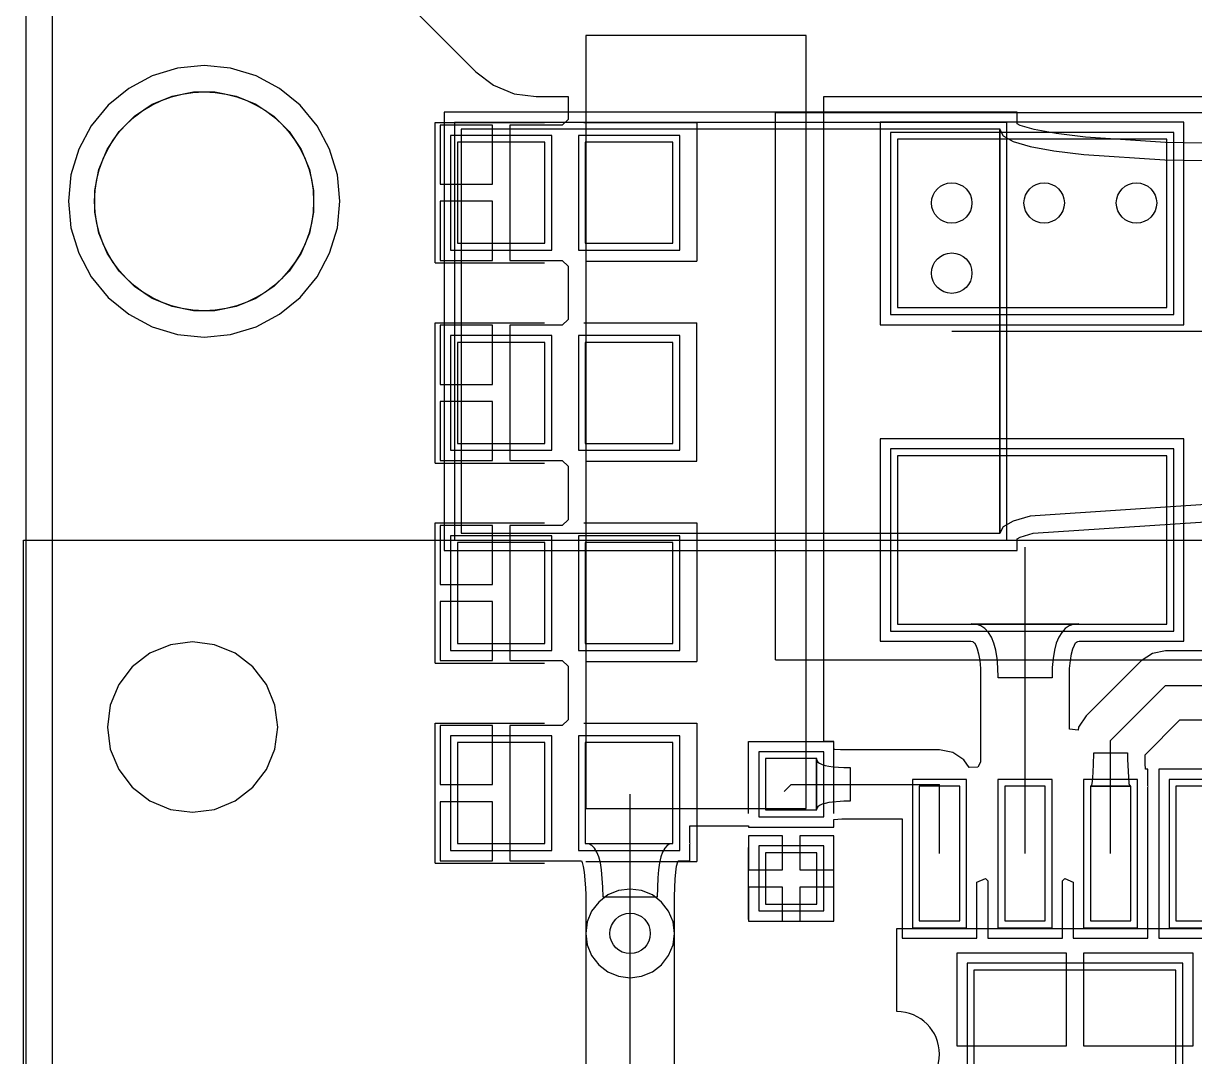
# Model space of a CAD drawing. Header units: millimetres. Extents: x 79 to 123, y 34 to 143.
# Drawn here: x 82.18 to 99.57, y 118.62 to 133.96 of the extents above; entities that cross this region are included whole.
import ezdxf

# ---------------------------------------------------------------- set-up
doc = ezdxf.new("R2010")
doc.units = ezdxf.units.MM
for name, color, linetype in [('BottomLayer', 5, 'Continuous'), ('BottomOverlay', 54, 'Continuous'), ('BottomPaste', 16, 'Continuous'), ('BottomSolder', 6, 'Continuous'), ('KeepOutLayer', 6, 'Continuous'), ('MultiLayer', 9, 'Continuous'), ('TopLayer', 1, 'Continuous'), ('TopOverlay', 2, 'Continuous'), ('TopPaste', 8, 'Continuous'), ('TopSolder', 216, 'Continuous')]:
    doc.layers.add(name, color=color, linetype=linetype)

# ---------------------------------------------------------------- blocks, each defined once
blk = doc.blocks.new('18650____________B_1')
at = {"layer": 'BottomLayer'}
for p, q in [((76.631, 35.516), (76.631, 27.516)), ((82.631, 35.516), (76.631, 35.516)), ((82.631, 27.516), (82.631, 35.516)), ((76.631, 27.516), (82.631, 27.516))]:
    blk.add_line(p, q, dxfattribs=at)
at = {"layer": 'BottomOverlay'}
for p, q in [((-0.469, 42.016), (76.531, 42.016)), ((76.531, 42.016), (76.531, 22))]:
    blk.add_line(p, q, dxfattribs=at)
at = {"layer": 'BottomPaste'}
for p, q in [((76.631, 35.516), (76.631, 27.516)), ((82.631, 35.516), (76.631, 35.516)), ((82.631, 27.516), (82.631, 35.516)), ((76.631, 27.516), (82.631, 27.516))]:
    blk.add_line(p, q, dxfattribs=at)
at = {"layer": 'BottomSolder'}
for p, q in [((76.529, 35.617), (76.529, 27.414)), ((82.732, 35.617), (76.529, 35.617)), ((82.732, 27.414), (82.732, 35.617)), ((76.529, 27.414), (82.732, 27.414))]:
    blk.add_line(p, q, dxfattribs=at)
blk = doc.blocks.new('C0603_12')
at = {"layer": 'TopLayer'}
for p, q in [((-0.356, 0.559), (-0.356, -0.203)), ((0.406, 0.559), (-0.356, 0.559)), ((0.406, -0.203), (0.406, 0.559)), ((1.041, 0.559), (1.041, -0.203)), ((1.803, 0.559), (1.041, 0.559)), ((1.803, -0.203), (1.803, 0.559)), ((-0.356, -0.203), (0.406, -0.203)), ((1.041, -0.203), (1.803, -0.203))]:
    blk.add_line(p, q, dxfattribs=at)
at = {"layer": 'TopOverlay'}
for p, q in [((0.457, 0.813), (-0.61, 0.813)), ((-0.61, -0.457), (-0.61, 0.813)), ((2.032, 0.813), (0.965, 0.813)), ((2.057, -0.457), (2.057, 0.813)), ((0.457, -0.457), (-0.61, -0.457)), ((2.032, -0.457), (0.965, -0.457))]:
    blk.add_line(p, q, dxfattribs=at)
at = {"layer": 'TopPaste'}
for p, q in [((-0.356, 0.559), (-0.356, -0.203)), ((0.406, 0.559), (-0.356, 0.559)), ((0.406, -0.203), (0.406, 0.559)), ((1.041, 0.559), (1.041, -0.203)), ((1.803, 0.559), (1.041, 0.559)), ((1.803, -0.203), (1.803, 0.559)), ((-0.356, -0.203), (0.406, -0.203)), ((1.041, -0.203), (1.803, -0.203))]:
    blk.add_line(p, q, dxfattribs=at)
at = {"layer": 'TopSolder'}
for p, q in [((-0.457, 0.66), (-0.457, -0.305)), ((0.508, 0.66), (-0.457, 0.66)), ((0.508, -0.305), (0.508, 0.66)), ((0.94, 0.66), (0.94, -0.305)), ((1.905, 0.66), (0.94, 0.66)), ((1.905, -0.305), (1.905, 0.66)), ((-0.457, -0.305), (0.508, -0.305)), ((0.94, -0.305), (1.905, -0.305))]:
    blk.add_line(p, q, dxfattribs=at)
blk = doc.blocks.new('C0805_17')
at = {"layer": 'TopLayer'}
for p, q in [((-0.3, 0.75), (-1.6, 0.75)), ((-1.6, 0.75), (-1.6, -0.75)), ((-0.3, -0.75), (-0.3, 0.75)), ((1.6, 0.75), (0.3, 0.75)), ((0.3, 0.75), (0.3, -0.75)), ((1.6, -0.75), (1.6, 0.75)), ((-1.6, -0.75), (-0.3, -0.75)), ((0.3, -0.75), (1.6, -0.75))]:
    blk.add_line(p, q, dxfattribs=at)
at = {"layer": 'TopOverlay'}
for p, q in [((-1.93, -1.041), (-1.93, 1.041)), ((-1.93, 1.041), (-0.305, 1.041)), ((0.279, 1.041), (1.956, 1.041)), ((1.956, 1.041), (1.956, -1.016)), ((-1.93, -1.041), (-0.305, -1.041)), ((0.305, -1.016), (1.956, -1.016))]:
    blk.add_line(p, q, dxfattribs=at)
at = {"layer": 'TopPaste'}
for p, q in [((-0.3, 0.75), (-1.6, 0.75)), ((-1.6, 0.75), (-1.6, -0.75)), ((-0.3, -0.75), (-0.3, 0.75)), ((1.6, 0.75), (0.3, 0.75)), ((0.3, 0.75), (0.3, -0.75)), ((1.6, -0.75), (1.6, 0.75)), ((-1.6, -0.75), (-0.3, -0.75)), ((0.3, -0.75), (1.6, -0.75))]:
    blk.add_line(p, q, dxfattribs=at)
at = {"layer": 'TopSolder'}
for p, q in [((-0.198, 0.852), (-1.702, 0.852)), ((-1.702, 0.852), (-1.702, -0.852)), ((-0.198, -0.852), (-0.198, 0.852)), ((1.702, 0.852), (0.198, 0.852)), ((0.198, 0.852), (0.198, -0.852)), ((1.702, -0.852), (1.702, 0.852)), ((-1.702, -0.852), (-0.198, -0.852)), ((0.198, -0.852), (1.702, -0.852))]:
    blk.add_line(p, q, dxfattribs=at)
blk = doc.blocks.new('C0805_18')
at = {"layer": 'TopLayer'}
for p, q in [((-0.3, 0.75), (-1.6, 0.75)), ((-1.6, 0.75), (-1.6, -0.75)), ((-0.3, -0.75), (-0.3, 0.75)), ((1.6, 0.75), (0.3, 0.75)), ((0.3, 0.75), (0.3, -0.75)), ((1.6, -0.75), (1.6, 0.75)), ((-1.6, -0.75), (-0.3, -0.75)), ((0.3, -0.75), (1.6, -0.75))]:
    blk.add_line(p, q, dxfattribs=at)
at = {"layer": 'TopOverlay'}
for p, q in [((-1.93, -1.041), (-1.93, 1.041)), ((-1.93, 1.041), (-0.305, 1.041)), ((0.279, 1.041), (1.956, 1.041)), ((1.956, -1.016), (1.956, 1.041)), ((-1.93, -1.041), (-0.305, -1.041)), ((0.305, -1.016), (1.956, -1.016))]:
    blk.add_line(p, q, dxfattribs=at)
at = {"layer": 'TopPaste'}
for p, q in [((-0.3, 0.75), (-1.6, 0.75)), ((-1.6, 0.75), (-1.6, -0.75)), ((-0.3, -0.75), (-0.3, 0.75)), ((1.6, 0.75), (0.3, 0.75)), ((0.3, 0.75), (0.3, -0.75)), ((1.6, -0.75), (1.6, 0.75)), ((-1.6, -0.75), (-0.3, -0.75)), ((0.3, -0.75), (1.6, -0.75))]:
    blk.add_line(p, q, dxfattribs=at)
at = {"layer": 'TopSolder'}
for p, q in [((-0.198, 0.852), (-1.702, 0.852)), ((-1.702, 0.852), (-1.702, -0.852)), ((-0.198, -0.852), (-0.198, 0.852)), ((1.702, 0.852), (0.198, 0.852)), ((0.198, 0.852), (0.198, -0.852)), ((1.702, -0.852), (1.702, 0.852)), ((-1.702, -0.852), (-0.198, -0.852)), ((0.198, -0.852), (1.702, -0.852))]:
    blk.add_line(p, q, dxfattribs=at)
blk = doc.blocks.new('C0805_19')
at = {"layer": 'TopLayer'}
for p, q in [((-0.3, 0.75), (-1.6, 0.75)), ((-1.6, 0.75), (-1.6, -0.75)), ((-0.3, -0.75), (-0.3, 0.75)), ((1.6, 0.75), (0.3, 0.75)), ((0.3, 0.75), (0.3, -0.75)), ((1.6, -0.75), (1.6, 0.75)), ((-1.6, -0.75), (-0.3, -0.75)), ((0.3, -0.75), (1.6, -0.75))]:
    blk.add_line(p, q, dxfattribs=at)
at = {"layer": 'TopOverlay'}
for p, q in [((-1.93, -1.041), (-1.93, 1.041)), ((-1.93, 1.041), (-0.305, 1.041)), ((0.279, 1.041), (1.956, 1.041)), ((1.956, 1.041), (1.956, -1.016)), ((-1.93, -1.041), (-0.305, -1.041)), ((0.305, -1.016), (1.956, -1.016))]:
    blk.add_line(p, q, dxfattribs=at)
at = {"layer": 'TopPaste'}
for p, q in [((-0.3, 0.75), (-1.6, 0.75)), ((-1.6, 0.75), (-1.6, -0.75)), ((-0.3, -0.75), (-0.3, 0.75)), ((1.6, 0.75), (0.3, 0.75)), ((0.3, 0.75), (0.3, -0.75)), ((1.6, -0.75), (1.6, 0.75)), ((-1.6, -0.75), (-0.3, -0.75)), ((0.3, -0.75), (1.6, -0.75))]:
    blk.add_line(p, q, dxfattribs=at)
at = {"layer": 'TopSolder'}
for p, q in [((-0.198, 0.852), (-1.702, 0.852)), ((-1.702, 0.852), (-1.702, -0.852)), ((-0.198, -0.852), (-0.198, 0.852)), ((1.702, 0.852), (0.198, 0.852)), ((0.198, 0.852), (0.198, -0.852)), ((1.702, -0.852), (1.702, 0.852)), ((-1.702, -0.852), (-0.198, -0.852)), ((0.198, -0.852), (1.702, -0.852))]:
    blk.add_line(p, q, dxfattribs=at)
blk = doc.blocks.new('C0805_20')
at = {"layer": 'TopLayer'}
for p, q in [((-0.3, 0.75), (-1.6, 0.75)), ((-1.6, 0.75), (-1.6, -0.75)), ((-0.3, -0.75), (-0.3, 0.75)), ((1.6, 0.75), (0.3, 0.75)), ((0.3, 0.75), (0.3, -0.75)), ((1.6, -0.75), (1.6, 0.75)), ((-1.6, -0.75), (-0.3, -0.75)), ((0.3, -0.75), (1.6, -0.75))]:
    blk.add_line(p, q, dxfattribs=at)
at = {"layer": 'TopOverlay'}
for p, q in [((-1.93, -1.041), (-1.93, 1.041)), ((-1.93, 1.041), (-0.305, 1.041)), ((0.279, 1.041), (1.956, 1.041)), ((1.956, 1.041), (1.956, -1.016)), ((-1.93, -1.041), (-0.305, -1.041)), ((0.305, -1.016), (1.956, -1.016))]:
    blk.add_line(p, q, dxfattribs=at)
at = {"layer": 'TopPaste'}
for p, q in [((-0.3, 0.75), (-1.6, 0.75)), ((-1.6, 0.75), (-1.6, -0.75)), ((-0.3, -0.75), (-0.3, 0.75)), ((1.6, 0.75), (0.3, 0.75)), ((0.3, 0.75), (0.3, -0.75)), ((1.6, -0.75), (1.6, 0.75)), ((-1.6, -0.75), (-0.3, -0.75)), ((0.3, -0.75), (1.6, -0.75))]:
    blk.add_line(p, q, dxfattribs=at)
at = {"layer": 'TopSolder'}
for p, q in [((-0.198, 0.852), (-1.702, 0.852)), ((-1.702, 0.852), (-1.702, -0.852)), ((-0.198, -0.852), (-0.198, 0.852)), ((1.702, 0.852), (0.198, 0.852)), ((0.198, 0.852), (0.198, -0.852)), ((1.702, -0.852), (1.702, 0.852)), ((-1.702, -0.852), (-0.198, -0.852)), ((0.198, -0.852), (1.702, -0.852))]:
    blk.add_line(p, q, dxfattribs=at)
blk = doc.blocks.new('INTRODUCTOR_1R0_25')
at = {"layer": 'TopLayer'}
for p, q in [((-1.25, 2), (-1.25, -2)), ((1.25, 2), (-1.25, 2)), ((1.25, -2), (1.25, 2)), ((3.45, 2), (3.45, -2)), ((5.95, 2), (3.45, 2)), ((5.95, -2), (5.95, 2)), ((-1.25, -2), (1.25, -2)), ((3.45, -2), (5.95, -2))]:
    blk.add_line(p, q, dxfattribs=at)
at = {"layer": 'TopOverlay'}
for p, q in [((-1.778, 3.81), (-1.778, -3.81)), ((-1.778, 3.81), (6.35, 3.81)), ((6.35, 3.81), (6.35, -3.81)), ((-1.778, -3.81), (6.35, -3.81))]:
    blk.add_line(p, q, dxfattribs=at)
at = {"layer": 'TopPaste'}
for p, q in [((-1.25, 2), (-1.25, -2)), ((1.25, 2), (-1.25, 2)), ((1.25, -2), (1.25, 2)), ((3.45, 2), (3.45, -2)), ((5.95, 2), (3.45, 2)), ((5.95, -2), (5.95, 2)), ((-1.25, -2), (1.25, -2)), ((3.45, -2), (5.95, -2))]:
    blk.add_line(p, q, dxfattribs=at)
at = {"layer": 'TopSolder'}
for p, q in [((-1.352, 2.102), (-1.352, -2.102)), ((1.352, 2.102), (-1.352, 2.102)), ((1.352, -2.102), (1.352, 2.102)), ((3.348, 2.102), (3.348, -2.102)), ((6.052, 2.102), (3.348, 2.102)), ((6.052, -2.102), (6.052, 2.102)), ((-1.352, -2.102), (1.352, -2.102)), ((3.348, -2.102), (6.052, -2.102))]:
    blk.add_line(p, q, dxfattribs=at)
blk = doc.blocks.new('IP5306_63')
at = {"layer": 'TopLayer'}
for p, q in [((-4.085, 1.675), (-4.085, 1.075)), ((-2.085, 1.675), (-4.085, 1.675)), ((-2.085, 1.075), (-2.085, 1.675)), ((1.963, 1.675), (1.963, 1.075)), ((3.963, 1.675), (1.963, 1.675)), ((3.963, 1.075), (3.963, 1.675)), ((-4.085, 1.075), (-2.085, 1.075)), ((1.963, 1.075), (3.963, 1.075)), ((-1.267, 0.865), (-1.267, -2.135)), ((1.233, 0.865), (-1.267, 0.865)), ((1.233, -2.135), (1.233, 0.865)), ((-4.085, 0.405), (-4.085, -0.195)), ((-2.085, 0.405), (-4.085, 0.405)), ((-2.085, -0.195), (-2.085, 0.405)), ((1.963, 0.405), (1.963, -0.195)), ((3.963, 0.405), (1.963, 0.405)), ((3.963, -0.195), (3.963, 0.405)), ((-4.085, -0.195), (-2.085, -0.195)), ((1.963, -0.195), (3.963, -0.195)), ((-4.085, -0.865), (-4.085, -1.465)), ((-2.085, -0.865), (-4.085, -0.865)), ((-2.085, -1.465), (-2.085, -0.865)), ((1.963, -0.865), (1.963, -1.465)), ((3.963, -0.865), (1.963, -0.865)), ((3.963, -1.465), (3.963, -0.865)), ((-4.085, -1.465), (-2.085, -1.465)), ((1.963, -1.465), (3.963, -1.465)), ((-4.085, -2.135), (-4.085, -2.735)), ((-2.085, -2.135), (-4.085, -2.135)), ((-2.085, -2.735), (-2.085, -2.135)), ((-1.267, -2.135), (1.233, -2.135)), ((1.963, -2.135), (1.963, -2.735)), ((3.963, -2.135), (1.963, -2.135)), ((3.963, -2.735), (3.963, -2.135)), ((-4.085, -2.735), (-2.085, -2.735)), ((1.963, -2.735), (3.963, -2.735))]:
    blk.add_line(p, q, dxfattribs=at)
at = {"layer": 'TopOverlay'}
for p, q in [((-1.987, 2.01), (-1.987, -3.07)), ((-1.987, 2.01), (-0.652, 2.01)), ((0.618, 2.01), (1.853, 2.01)), ((1.853, 2.01), (1.853, -3.07)), ((1.853, -3.07), (-1.987, -3.07))]:
    blk.add_line(p, q, dxfattribs=at)
blk.add_arc((-0.017, 2.01), 0.635, 180, 0, dxfattribs=at)
at = {"layer": 'TopPaste'}
for p, q in [((-4.085, 1.675), (-4.085, 1.075)), ((-2.085, 1.675), (-4.085, 1.675)), ((-2.085, 1.075), (-2.085, 1.675)), ((1.963, 1.675), (1.963, 1.075)), ((3.963, 1.675), (1.963, 1.675)), ((3.963, 1.075), (3.963, 1.675)), ((-4.085, 1.075), (-2.085, 1.075)), ((1.963, 1.075), (3.963, 1.075)), ((-1.267, 0.865), (-1.267, -2.135)), ((1.233, 0.865), (-1.267, 0.865)), ((1.233, -2.135), (1.233, 0.865)), ((-4.085, 0.405), (-4.085, -0.195)), ((-2.085, 0.405), (-4.085, 0.405)), ((-2.085, -0.195), (-2.085, 0.405)), ((1.963, 0.405), (1.963, -0.195)), ((3.963, 0.405), (1.963, 0.405)), ((3.963, -0.195), (3.963, 0.405)), ((-4.085, -0.195), (-2.085, -0.195)), ((1.963, -0.195), (3.963, -0.195)), ((-4.085, -0.865), (-4.085, -1.465)), ((-2.085, -0.865), (-4.085, -0.865)), ((-2.085, -1.465), (-2.085, -0.865)), ((1.963, -0.865), (1.963, -1.465)), ((3.963, -0.865), (1.963, -0.865)), ((3.963, -1.465), (3.963, -0.865)), ((-4.085, -1.465), (-2.085, -1.465)), ((1.963, -1.465), (3.963, -1.465)), ((-4.085, -2.135), (-4.085, -2.735)), ((-2.085, -2.135), (-4.085, -2.135)), ((-2.085, -2.735), (-2.085, -2.135)), ((-1.267, -2.135), (1.233, -2.135)), ((1.963, -2.135), (1.963, -2.735)), ((3.963, -2.135), (1.963, -2.135)), ((3.963, -2.735), (3.963, -2.135)), ((-4.085, -2.735), (-2.085, -2.735)), ((1.963, -2.735), (3.963, -2.735))]:
    blk.add_line(p, q, dxfattribs=at)
at = {"layer": 'TopSolder'}
for p, q in [((-4.186, 1.777), (-4.186, 0.974)), ((-1.983, 1.777), (-4.186, 1.777)), ((-1.983, 0.974), (-1.983, 1.777)), ((1.862, 1.777), (1.862, 0.974)), ((4.065, 1.777), (1.862, 1.777)), ((4.065, 0.974), (4.065, 1.777)), ((-4.186, 0.974), (-1.983, 0.974)), ((-1.368, 0.967), (-1.368, -2.237)), ((1.335, 0.967), (-1.368, 0.967)), ((1.335, -2.237), (1.335, 0.967)), ((1.862, 0.974), (4.065, 0.974)), ((-4.186, 0.507), (-4.186, -0.296)), ((-1.983, 0.507), (-4.186, 0.507)), ((-1.983, -0.296), (-1.983, 0.507)), ((1.862, 0.507), (1.862, -0.296)), ((4.065, 0.507), (1.862, 0.507)), ((4.065, -0.296), (4.065, 0.507)), ((-4.186, -0.296), (-1.983, -0.296)), ((1.862, -0.296), (4.065, -0.296)), ((-4.186, -0.763), (-4.186, -1.566)), ((-1.983, -0.763), (-4.186, -0.763)), ((-1.983, -1.566), (-1.983, -0.763)), ((1.862, -0.763), (1.862, -1.566)), ((4.065, -0.763), (1.862, -0.763)), ((4.065, -1.566), (4.065, -0.763)), ((-4.186, -1.566), (-1.983, -1.566)), ((1.862, -1.566), (4.065, -1.566)), ((-4.186, -2.033), (-4.186, -2.836)), ((-1.983, -2.033), (-4.186, -2.033)), ((-1.983, -2.836), (-1.983, -2.033)), ((1.862, -2.033), (1.862, -2.836)), ((4.065, -2.033), (1.862, -2.033)), ((4.065, -2.836), (4.065, -2.033)), ((-1.368, -2.237), (1.335, -2.237)), ((-4.186, -2.836), (-1.983, -2.836)), ((1.862, -2.836), (4.065, -2.836))]:
    blk.add_line(p, q, dxfattribs=at)

msp = doc.modelspace()

# ---------------------------------------------------------------- linework, layer by layer
at = {"layer": 'BottomLayer'}
for p, q in [((82.608, 83.922), (82.608, 142.842)), ((84.468, 133.296), (84.09, 133.181)), ((84.861, 133.334), (84.468, 133.296)), ((85.255, 133.296), (84.861, 133.334)), ((85.633, 133.181), (85.255, 133.296)), ((84.09, 133.181), (83.741, 132.994)), ((85.982, 132.994), (85.633, 133.181)), ((83.741, 132.994), (83.436, 132.744)), ((86.287, 132.744), (85.982, 132.994)), ((83.436, 132.744), (83.185, 132.438)), ((86.538, 132.438), (86.287, 132.744)), ((96.648, 132.642), (88.424, 132.642)), ((88.424, 132.642), (88.424, 126.134)), ((96.651, 132.642), (96.648, 132.642)), ((96.658, 132.642), (96.651, 132.642)), ((96.665, 132.642), (96.658, 132.642)), ((96.675, 132.644), (96.665, 132.642)), ((96.685, 132.642), (96.675, 132.644)), ((96.932, 132.642), (96.685, 132.642)), ((96.932, 132.471), (96.932, 132.642)), ((83.185, 132.438), (82.999, 132.09)), ((86.724, 132.09), (86.538, 132.438)), ((96.675, 126.391), (96.675, 132.385)), ((96.675, 132.385), (96.725, 132.29)), ((96.977, 132.446), (96.932, 132.471)), ((97.186, 132.383), (96.977, 132.446)), ((97.514, 132.323), (97.186, 132.383)), ((96.725, 132.29), (96.875, 132.206)), ((96.875, 132.206), (97.125, 132.131)), ((97.949, 132.27), (97.514, 132.323)), ((99.136, 132.191), (97.949, 132.27)), ((101.475, 132.15), (99.136, 132.191)), ((82.999, 132.09), (82.884, 131.711)), ((86.839, 131.711), (86.724, 132.09)), ((97.125, 132.131), (97.475, 132.067)), ((97.475, 132.067), (97.925, 132.012)), ((97.925, 132.012), (99.125, 131.932)), ((99.125, 131.932), (101.675, 131.888)), ((82.884, 131.711), (82.845, 131.318)), ((86.878, 131.318), (86.839, 131.711)), ((82.845, 131.318), (82.884, 130.925)), ((86.839, 130.925), (86.878, 131.318)), ((82.884, 130.925), (82.999, 130.546)), ((86.724, 130.546), (86.839, 130.925)), ((82.999, 130.546), (83.185, 130.198)), ((86.538, 130.198), (86.724, 130.546)), ((83.185, 130.198), (83.436, 129.892)), ((86.287, 129.892), (86.538, 130.198)), ((83.436, 129.892), (83.741, 129.642)), ((85.982, 129.642), (86.287, 129.892)), ((83.741, 129.642), (84.09, 129.455)), ((85.633, 129.455), (85.982, 129.642)), ((84.09, 129.455), (84.468, 129.34)), ((85.255, 129.34), (85.633, 129.455)), ((95.961, 129.388), (111.684, 129.388)), ((84.468, 129.34), (84.861, 129.302)), ((84.861, 129.302), (85.255, 129.34)), ((100.725, 126.883), (97.125, 126.644)), ((97.125, 126.644), (96.875, 126.57)), ((97.171, 126.388), (100.734, 126.624)), ((96.725, 126.485), (96.675, 126.391)), ((96.875, 126.57), (96.725, 126.485)), ((96.932, 126.304), (96.977, 126.33)), ((96.932, 126.134), (96.932, 126.304)), ((96.977, 126.33), (97.171, 126.388)), ((88.424, 126.134), (96.648, 126.134)), ((96.648, 126.134), (96.651, 126.133)), ((96.651, 126.133), (96.658, 126.134)), ((96.658, 126.134), (96.665, 126.134)), ((96.665, 126.134), (96.675, 126.132)), ((96.675, 126.132), (96.685, 126.134)), ((96.685, 126.134), (96.932, 126.134)), ((84.362, 124.733), (84.057, 124.606)), ((84.69, 124.776), (84.362, 124.733)), ((85.017, 124.733), (84.69, 124.776)), ((85.322, 124.606), (85.017, 124.733)), ((84.057, 124.606), (83.795, 124.405)), ((85.584, 124.405), (85.322, 124.606)), ((83.795, 124.405), (83.594, 124.143)), ((85.785, 124.143), (85.584, 124.405)), ((83.594, 124.143), (83.468, 123.838)), ((85.911, 123.838), (85.785, 124.143)), ((83.468, 123.838), (83.425, 123.511)), ((85.954, 123.511), (85.911, 123.838)), ((83.425, 123.511), (83.468, 123.184)), ((85.911, 123.184), (85.954, 123.511)), ((83.468, 123.184), (83.594, 122.879)), ((85.785, 122.879), (85.911, 123.184)), ((83.594, 122.879), (83.795, 122.617)), ((85.584, 122.617), (85.785, 122.879)), ((83.795, 122.617), (84.057, 122.416)), ((85.322, 122.416), (85.584, 122.617)), ((84.057, 122.416), (84.362, 122.289)), ((84.362, 122.289), (84.69, 122.246)), ((84.69, 122.246), (85.017, 122.289)), ((85.017, 122.289), (85.322, 122.416)), ((91.015, 121.084), (90.856, 121.018)), ((91.186, 121.106), (91.015, 121.084)), ((91.357, 121.084), (91.186, 121.106)), ((91.516, 121.018), (91.357, 121.084)), ((90.72, 120.913), (90.615, 120.777)), ((90.856, 121.018), (90.72, 120.913)), ((91.652, 120.913), (91.516, 121.018)), ((91.757, 120.777), (91.652, 120.913)), ((90.615, 120.777), (90.549, 120.618)), ((91.823, 120.618), (91.757, 120.777)), ((90.549, 120.618), (90.526, 120.447)), ((91.846, 120.447), (91.823, 120.618)), ((90.526, 120.447), (90.526, 114.617)), ((91.186, 99.263), (91.186, 120.447)), ((91.846, 99.536), (91.846, 120.447))]:
    msp.add_line(p, q, dxfattribs=at)
for centre in [(95.961, 131.293), (97.333, 131.293), (98.704, 131.293), (95.961, 130.251), (91.186, 120.447)]:
    msp.add_circle(centre, 0.3, dxfattribs=at)
at = {"layer": 'KeepOutLayer'}
msp.add_line((82.22, 83.922), (82.22, 143.231), dxfattribs=at)
msp.add_circle((84.861, 131.318), 1.626, dxfattribs=at)
at = {"layer": 'MultiLayer'}
for p, q in [((84.091, 132.759), (84.387, 132.881)), ((84.387, 132.881), (84.701, 132.944)), ((84.701, 132.944), (84.861, 132.944)), ((84.861, 132.944), (85.022, 132.944)), ((85.022, 132.944), (85.336, 132.881)), ((85.336, 132.881), (85.631, 132.759)), ((83.825, 132.581), (84.091, 132.759)), ((85.631, 132.759), (85.898, 132.581)), ((83.599, 132.354), (83.825, 132.581)), ((85.898, 132.581), (86.124, 132.354)), ((83.421, 132.088), (83.599, 132.354)), ((86.124, 132.354), (86.302, 132.088)), ((83.298, 131.792), (83.421, 132.088)), ((86.302, 132.088), (86.425, 131.792)), ((83.236, 131.478), (83.298, 131.792)), ((86.425, 131.792), (86.487, 131.478)), ((83.236, 131.318), (83.236, 131.478)), ((86.487, 131.478), (86.487, 131.318)), ((83.236, 131.318), (83.236, 131.318)), ((83.236, 131.158), (83.236, 131.318)), ((86.487, 131.318), (86.487, 131.158)), ((83.298, 130.844), (83.236, 131.158)), ((86.487, 131.158), (86.425, 130.844)), ((83.421, 130.548), (83.298, 130.844)), ((86.425, 130.844), (86.302, 130.548)), ((83.599, 130.282), (83.421, 130.548)), ((86.302, 130.548), (86.124, 130.282)), ((83.825, 130.055), (83.599, 130.282)), ((86.124, 130.282), (85.898, 130.055)), ((84.091, 129.877), (83.825, 130.055)), ((85.898, 130.055), (85.631, 129.877)), ((84.387, 129.755), (84.091, 129.877)), ((84.701, 129.692), (84.387, 129.755)), ((85.336, 129.755), (85.022, 129.692)), ((85.631, 129.877), (85.336, 129.755)), ((84.861, 129.692), (84.701, 129.692)), ((85.022, 129.692), (84.861, 129.692))]:
    msp.add_line(p, q, dxfattribs=at)
for centre in [(95.961, 131.293), (97.333, 131.293), (98.704, 131.293), (95.961, 130.251), (91.186, 120.447)]:
    msp.add_circle(centre, 0.3, dxfattribs=at)
at = {"layer": 'TopLayer'}
for p, q in [((82.608, 85.735), (82.608, 142.842)), ((86.598, 135.54), (88.895, 133.243)), ((93.802, 133.782), (90.526, 133.782)), ((90.526, 133.782), (90.526, 122.301)), ((93.802, 122.301), (93.802, 133.782)), ((84.468, 133.296), (84.09, 133.181)), ((84.861, 133.334), (84.468, 133.296)), ((85.255, 133.296), (84.861, 133.334)), ((85.633, 133.181), (85.255, 133.296)), ((88.895, 133.243), (88.895, 133.243)), ((88.895, 133.243), (89.157, 133.042)), ((84.09, 133.181), (83.741, 132.994)), ((85.982, 132.994), (85.633, 133.181)), ((89.157, 133.042), (89.462, 132.916)), ((83.741, 132.994), (83.436, 132.744)), ((86.287, 132.744), (85.982, 132.994)), ((89.462, 132.916), (89.789, 132.873)), ((89.789, 132.873), (90.267, 132.873)), ((90.267, 132.873), (90.267, 132.534)), ((94.061, 123.295), (94.061, 132.873)), ((94.061, 132.873), (107.645, 132.873)), ((83.436, 132.744), (83.185, 132.438)), ((86.538, 132.438), (86.287, 132.744)), ((90.267, 132.534), (90.175, 132.449)), ((83.185, 132.438), (82.999, 132.09)), ((86.724, 132.09), (86.538, 132.438)), ((89.144, 132.449), (88.367, 132.449)), ((88.367, 132.449), (88.367, 131.572)), ((89.144, 131.572), (89.144, 132.449)), ((90.14, 132.449), (89.398, 132.449)), ((89.398, 132.449), (89.398, 131.445)), ((90.175, 132.449), (90.14, 132.449)), ((99.409, 132.493), (94.901, 132.493)), ((94.901, 132.493), (94.901, 129.485)), ((99.409, 129.485), (99.409, 132.493)), ((82.999, 132.09), (82.884, 131.711)), ((86.839, 131.711), (86.724, 132.09)), ((82.884, 131.711), (82.845, 131.318)), ((86.878, 131.318), (86.839, 131.711)), ((88.367, 131.572), (89.144, 131.572)), ((82.845, 131.318), (82.884, 130.925)), ((86.839, 130.925), (86.878, 131.318)), ((89.144, 131.318), (88.367, 131.318)), ((88.367, 131.318), (88.367, 130.441)), ((89.144, 130.441), (89.144, 131.318)), ((89.398, 131.445), (89.398, 130.441)), ((82.884, 130.925), (82.999, 130.546)), ((86.724, 130.546), (86.839, 130.925)), ((82.999, 130.546), (83.185, 130.198)), ((86.538, 130.198), (86.724, 130.546)), ((88.367, 130.441), (89.144, 130.441)), ((89.398, 130.441), (90.14, 130.441)), ((90.14, 130.441), (90.175, 130.441)), ((90.175, 130.441), (90.267, 130.356)), ((90.267, 130.356), (90.267, 129.562)), ((83.185, 130.198), (83.436, 129.892)), ((86.287, 129.892), (86.538, 130.198)), ((83.436, 129.892), (83.741, 129.642)), ((85.982, 129.642), (86.287, 129.892)), ((83.741, 129.642), (84.09, 129.455)), ((85.633, 129.455), (85.982, 129.642)), ((90.267, 129.562), (90.175, 129.477)), ((84.09, 129.455), (84.468, 129.34)), ((85.255, 129.34), (85.633, 129.455)), ((89.144, 129.477), (88.367, 129.477)), ((88.367, 129.477), (88.367, 128.6)), ((89.144, 128.6), (89.144, 129.477)), ((90.14, 129.477), (89.398, 129.477)), ((89.398, 129.477), (89.398, 128.473)), ((90.175, 129.477), (90.14, 129.477)), ((94.901, 129.485), (99.409, 129.485)), ((84.468, 129.34), (84.861, 129.302)), ((84.861, 129.302), (85.255, 129.34)), ((88.367, 128.6), (89.144, 128.6)), ((89.144, 128.346), (88.367, 128.346)), ((88.367, 128.346), (88.367, 127.469)), ((89.144, 127.469), (89.144, 128.346)), ((89.398, 128.473), (89.398, 127.469)), ((99.409, 127.793), (94.901, 127.793)), ((94.901, 127.793), (94.901, 124.785)), ((99.409, 124.785), (99.409, 127.793)), ((88.367, 127.469), (89.144, 127.469)), ((89.398, 127.469), (90.14, 127.469)), ((90.14, 127.469), (90.175, 127.469)), ((90.175, 127.469), (90.267, 127.384)), ((90.267, 127.384), (90.267, 126.59)), ((89.144, 126.505), (88.367, 126.505)), ((88.367, 126.505), (88.367, 125.628)), ((89.144, 125.628), (89.144, 126.505)), ((90.14, 126.505), (89.398, 126.505)), ((89.398, 126.505), (89.398, 125.501)), ((90.175, 126.505), (90.14, 126.505)), ((90.267, 126.59), (90.175, 126.505)), ((97.05, 121.632), (97.05, 126.183)), ((88.367, 125.628), (89.144, 125.628)), ((89.144, 125.374), (88.367, 125.374)), ((88.367, 125.374), (88.367, 124.497)), ((89.144, 124.497), (89.144, 125.374)), ((89.398, 125.501), (89.398, 124.497)), ((96.326, 125.037), (96.25, 125.045)), ((96.25, 125.045), (97.85, 125.045)), ((96.394, 125.013), (96.326, 125.037)), ((97.774, 125.037), (97.706, 125.013)), ((97.85, 125.045), (97.774, 125.037)), ((96.454, 124.973), (96.394, 125.013)), ((96.506, 124.916), (96.454, 124.973)), ((96.55, 124.844), (96.506, 124.916)), ((97.594, 124.916), (97.55, 124.844)), ((97.646, 124.973), (97.594, 124.916)), ((97.706, 125.013), (97.646, 124.973)), ((84.362, 124.733), (84.057, 124.606)), ((84.69, 124.776), (84.362, 124.733)), ((85.017, 124.733), (84.69, 124.776)), ((85.322, 124.606), (85.017, 124.733)), ((94.901, 124.785), (96.247, 124.785)), ((96.247, 124.785), (96.268, 124.783)), ((96.268, 124.783), (96.277, 124.779)), ((96.277, 124.779), (96.284, 124.774)), ((96.284, 124.774), (96.298, 124.76)), ((96.298, 124.76), (96.318, 124.727)), ((96.318, 124.727), (96.34, 124.673)), ((96.586, 124.756), (96.55, 124.844)), ((96.614, 124.651), (96.586, 124.756)), ((97.514, 124.756), (97.486, 124.651)), ((97.55, 124.844), (97.514, 124.756)), ((97.76, 124.673), (97.782, 124.727)), ((97.782, 124.727), (97.801, 124.76)), ((97.801, 124.76), (97.815, 124.774)), ((97.815, 124.774), (97.823, 124.779)), ((97.823, 124.779), (97.831, 124.783)), ((97.831, 124.783), (97.853, 124.785)), ((97.853, 124.785), (99.409, 124.785)), ((84.057, 124.606), (83.795, 124.405)), ((85.584, 124.405), (85.322, 124.606)), ((96.34, 124.673), (96.36, 124.597)), ((96.36, 124.597), (96.376, 124.498)), ((96.634, 124.531), (96.614, 124.651)), ((96.646, 124.394), (96.634, 124.531)), ((97.466, 124.531), (97.454, 124.394)), ((97.486, 124.651), (97.466, 124.531)), ((97.723, 124.498), (97.739, 124.597)), ((97.739, 124.597), (97.76, 124.673)), ((98.94, 124.605), (98.773, 124.493)), ((99.136, 124.644), (98.94, 124.605)), ((101.006, 124.644), (99.136, 124.644)), ((83.795, 124.405), (83.594, 124.143)), ((85.785, 124.143), (85.584, 124.405)), ((88.367, 124.497), (89.144, 124.497)), ((89.398, 124.497), (90.14, 124.497)), ((90.14, 124.497), (90.175, 124.497)), ((90.175, 124.497), (90.267, 124.413)), ((90.267, 124.413), (90.267, 123.618)), ((96.376, 124.498), (96.387, 124.38)), ((96.387, 124.38), (96.39, 124.264)), ((96.65, 124.242), (96.646, 124.394)), ((97.454, 124.394), (97.45, 124.242)), ((97.709, 124.264), (97.712, 124.38)), ((97.712, 124.38), (97.723, 124.498)), ((98.773, 124.493), (97.956, 123.677)), ((96.39, 124.264), (96.39, 122.99)), ((97.45, 124.242), (96.65, 124.242)), ((97.709, 123.479), (97.709, 124.264)), ((83.594, 124.143), (83.468, 123.838)), ((85.911, 123.838), (85.785, 124.143)), ((98.32, 123.313), (99.136, 124.13)), ((99.136, 124.13), (101.219, 124.13)), ((83.468, 123.838), (83.425, 123.511)), ((85.954, 123.511), (85.911, 123.838)), ((97.956, 123.677), (97.845, 123.51)), ((83.425, 123.511), (83.468, 123.184)), ((85.911, 123.184), (85.954, 123.511)), ((89.144, 123.534), (88.367, 123.534)), ((88.367, 123.534), (88.367, 122.657)), ((89.144, 122.657), (89.144, 123.534)), ((90.14, 123.534), (89.398, 123.534)), ((89.398, 123.534), (89.398, 122.53)), ((90.175, 123.534), (90.14, 123.534)), ((90.267, 123.618), (90.175, 123.534)), ((97.836, 123.467), (97.709, 123.479)), ((97.845, 123.51), (97.836, 123.467)), ((98.833, 123.1), (99.349, 123.616)), ((99.349, 123.616), (101.219, 123.616)), ((94.212, 123.295), (94.061, 123.295)), ((94.212, 123.182), (94.212, 123.295)), ((98.32, 121.632), (98.32, 123.313)), ((83.468, 123.184), (83.594, 122.879)), ((85.785, 122.879), (85.911, 123.184)), ((94.226, 123.18), (94.212, 123.182)), ((94.312, 123.174), (94.226, 123.18)), ((95.78, 123.174), (94.312, 123.174)), ((95.976, 123.135), (95.78, 123.174)), ((96.143, 123.024), (95.976, 123.135)), ((98.068, 122.949), (98.07, 123.129)), ((98.07, 123.129), (98.57, 123.129)), ((98.57, 123.129), (98.57, 123.034)), ((93.955, 122.282), (93.955, 123.038)), ((93.955, 123.038), (93.96, 123.014)), ((93.96, 123.014), (93.975, 122.992)), ((93.975, 122.992), (94, 122.973)), ((94, 122.973), (94.035, 122.956)), ((94.035, 122.956), (94.08, 122.942)), ((94.08, 122.942), (94.135, 122.931)), ((96.218, 122.911), (96.143, 123.024)), ((96.39, 122.99), (96.349, 122.914)), ((98.058, 122.754), (98.068, 122.949)), ((98.57, 123.034), (98.593, 122.674)), ((98.833, 122.972), (98.833, 123.1)), ((98.839, 122.886), (98.833, 122.972)), ((83.594, 122.879), (83.795, 122.617)), ((85.584, 122.617), (85.785, 122.879)), ((94.135, 122.931), (94.2, 122.922)), ((94.2, 122.922), (94.36, 122.912)), ((94.36, 122.912), (94.455, 122.91)), ((94.455, 122.91), (94.455, 122.41)), ((96.349, 122.914), (96.218, 122.911)), ((98.874, 122.886), (98.839, 122.886)), ((98.874, 122.639), (98.874, 122.886)), ((100.144, 122.886), (99.036, 122.886)), ((99.036, 122.886), (99.036, 120.378)), ((83.795, 122.617), (84.057, 122.416)), ((85.322, 122.416), (85.584, 122.617)), ((88.367, 122.657), (89.144, 122.657)), ((93.472, 122.555), (93.577, 122.66)), ((93.577, 122.66), (95.78, 122.66)), ((95.78, 121.632), (95.78, 122.66)), ((98.023, 122.629), (98.032, 122.634)), ((98.617, 122.629), (98.023, 122.629)), ((98.032, 122.634), (98.04, 122.649)), ((98.04, 122.649), (98.047, 122.674)), ((98.047, 122.674), (98.053, 122.709)), ((98.053, 122.709), (98.058, 122.754)), ((98.593, 122.674), (98.6, 122.649)), ((98.6, 122.649), (98.608, 122.634)), ((98.608, 122.634), (98.617, 122.629)), ((98.876, 122.629), (98.874, 122.639)), ((98.874, 122.62), (98.876, 122.629)), ((98.874, 122.6), (98.874, 122.62)), ((98.874, 122.599), (98.874, 122.6)), ((98.874, 122.598), (98.874, 122.599)), ((98.874, 120.378), (98.874, 122.598)), ((89.398, 122.53), (89.398, 121.526)), ((91.186, 120.447), (91.186, 122.514)), ((84.057, 122.416), (84.362, 122.289)), ((84.362, 122.289), (84.69, 122.246)), ((84.69, 122.246), (85.017, 122.289)), ((85.017, 122.289), (85.322, 122.416)), ((89.144, 122.403), (88.367, 122.403)), ((88.367, 122.403), (88.367, 121.526)), ((89.144, 121.526), (89.144, 122.403)), ((90.526, 122.301), (93.802, 122.301)), ((93.96, 122.307), (93.955, 122.282)), ((93.975, 122.329), (93.96, 122.307)), ((94, 122.348), (93.975, 122.329)), ((94.035, 122.364), (94, 122.348)), ((94.08, 122.378), (94.035, 122.364)), ((94.135, 122.39), (94.08, 122.378)), ((94.36, 122.409), (94.135, 122.39)), ((94.455, 122.41), (94.36, 122.409)), ((94.212, 122.137), (94.329, 122.147)), ((94.212, 122.025), (94.212, 122.137)), ((94.329, 122.147), (95.226, 122.147)), ((95.226, 122.147), (95.226, 120.378)), ((92.075, 121.792), (92.075, 122.042)), ((92.075, 122.042), (92.942, 122.042)), ((92.942, 122.042), (92.942, 122.025)), ((92.942, 122.025), (93.946, 122.025)), ((93.45, 121.898), (92.942, 121.898)), ((92.942, 121.898), (92.942, 121.39)), ((93.45, 121.39), (93.45, 121.898)), ((94.212, 121.898), (93.704, 121.898)), ((93.704, 121.898), (93.704, 121.39)), ((93.946, 122.025), (93.955, 122.023)), ((93.955, 122.023), (93.965, 122.025)), ((93.965, 122.025), (94.212, 122.025)), ((94.212, 121.39), (94.212, 121.898)), ((90.574, 121.775), (90.524, 121.783)), ((90.524, 121.783), (91.818, 121.783)), ((90.618, 121.751), (90.574, 121.775)), ((90.658, 121.711), (90.618, 121.751)), ((91.734, 121.751), (91.7, 121.711)), ((91.774, 121.775), (91.734, 121.751)), ((91.818, 121.783), (91.774, 121.775)), ((92.077, 121.783), (92.075, 121.792)), ((92.075, 121.773), (92.077, 121.783)), ((92.075, 121.526), (92.075, 121.773)), ((90.692, 121.655), (90.658, 121.711)), ((90.72, 121.583), (90.692, 121.655)), ((90.744, 121.495), (90.72, 121.583)), ((91.644, 121.583), (91.623, 121.495)), ((91.669, 121.655), (91.644, 121.583)), ((91.7, 121.711), (91.669, 121.655)), ((88.367, 121.526), (89.144, 121.526)), ((89.398, 121.526), (90.14, 121.526)), ((90.14, 121.526), (90.267, 121.526)), ((90.267, 121.526), (90.302, 121.526)), ((90.302, 121.526), (90.464, 121.526)), ((90.464, 121.526), (90.474, 121.501)), ((90.474, 121.501), (90.491, 121.439)), ((90.491, 121.439), (90.505, 121.358)), ((90.762, 121.391), (90.744, 121.495)), ((90.783, 121.135), (90.762, 121.391)), ((91.607, 121.391), (91.595, 121.271)), ((91.623, 121.495), (91.607, 121.391)), ((91.864, 121.358), (91.877, 121.445)), ((91.877, 121.445), (91.893, 121.509)), ((91.893, 121.509), (91.898, 121.526)), ((91.898, 121.526), (92.075, 121.526)), ((92.942, 121.39), (93.45, 121.39)), ((93.704, 121.39), (94.212, 121.39)), ((90.505, 121.358), (90.525, 121.122)), ((91.595, 121.271), (91.586, 120.983)), ((91.846, 120.999), (91.854, 121.254)), ((91.854, 121.254), (91.864, 121.358)), ((96.334, 121.208), (96.461, 121.262)), ((96.334, 120.378), (96.334, 121.208)), ((96.461, 121.262), (96.496, 121.228)), ((96.496, 121.228), (96.496, 120.378)), ((97.604, 121.228), (97.639, 121.262)), ((97.604, 120.378), (97.604, 121.228)), ((97.639, 121.262), (97.766, 121.208)), ((97.766, 121.208), (97.766, 120.378)), ((90.525, 121.122), (90.526, 121.019)), ((90.786, 120.983), (90.783, 121.135)), ((93.45, 121.136), (92.942, 121.136)), ((92.942, 121.136), (92.942, 120.628)), ((93.45, 120.628), (93.45, 121.136)), ((94.212, 121.136), (93.704, 121.136)), ((93.704, 121.136), (93.704, 120.628)), ((94.212, 120.628), (94.212, 121.136)), ((90.526, 121.019), (90.526, 120.447)), ((91.586, 120.983), (90.786, 120.983)), ((91.846, 120.447), (91.846, 120.999)), ((92.942, 120.628), (93.45, 120.628)), ((93.704, 120.628), (94.212, 120.628)), ((90.526, 120.447), (90.549, 120.276)), ((91.823, 120.276), (91.846, 120.447)), ((95.226, 120.378), (96.334, 120.378)), ((96.496, 120.378), (97.604, 120.378)), ((97.766, 120.378), (98.874, 120.378)), ((99.036, 120.378), (100.144, 120.378)), ((90.549, 120.276), (90.615, 120.117)), ((91.757, 120.117), (91.823, 120.276)), ((90.615, 120.117), (90.72, 119.98)), ((91.652, 119.98), (91.757, 120.117)), ((97.663, 120.156), (96.036, 120.156)), ((96.036, 120.156), (96.036, 118.779)), ((97.663, 118.779), (97.663, 120.156)), ((99.544, 120.156), (97.917, 120.156)), ((97.917, 120.156), (97.917, 118.779)), ((99.544, 118.779), (99.544, 120.156)), ((90.72, 119.98), (90.856, 119.876)), ((90.856, 119.876), (91.015, 119.81)), ((91.015, 119.81), (91.186, 119.787)), ((91.186, 119.787), (91.357, 119.81)), ((91.357, 119.81), (91.516, 119.876)), ((91.516, 119.876), (91.652, 119.98)), ((96.036, 118.779), (97.663, 118.779)), ((97.917, 118.779), (99.544, 118.779))]:
    msp.add_line(p, q, dxfattribs=at)
for centre in [(95.961, 131.293), (97.333, 131.293), (98.704, 131.293), (95.961, 130.251), (91.186, 120.447)]:
    msp.add_circle(centre, 0.3, dxfattribs=at)

# ---------------------------------------------------------------- block references
for name, p, rotation in [('INTRODUCTOR_1R0_25', (97.155, 126.289), 90), ('18650____________B_1', (124.194, 49.757), 90), ('C0805_17', (90.221, 131.445), 360), ('C0805_18', (90.221, 128.473), 360), ('C0805_20', (90.221, 125.501), 360), ('C0805_19', (90.221, 122.53), 360), ('C0603_12', (93.4, 122.686), 270), ('IP5306_63', (97.155, 118.669), 90)]:
    msp.add_blockref(name, p, dxfattribs=dict(rotation=rotation))

doc.saveas('drawing.dxf')
